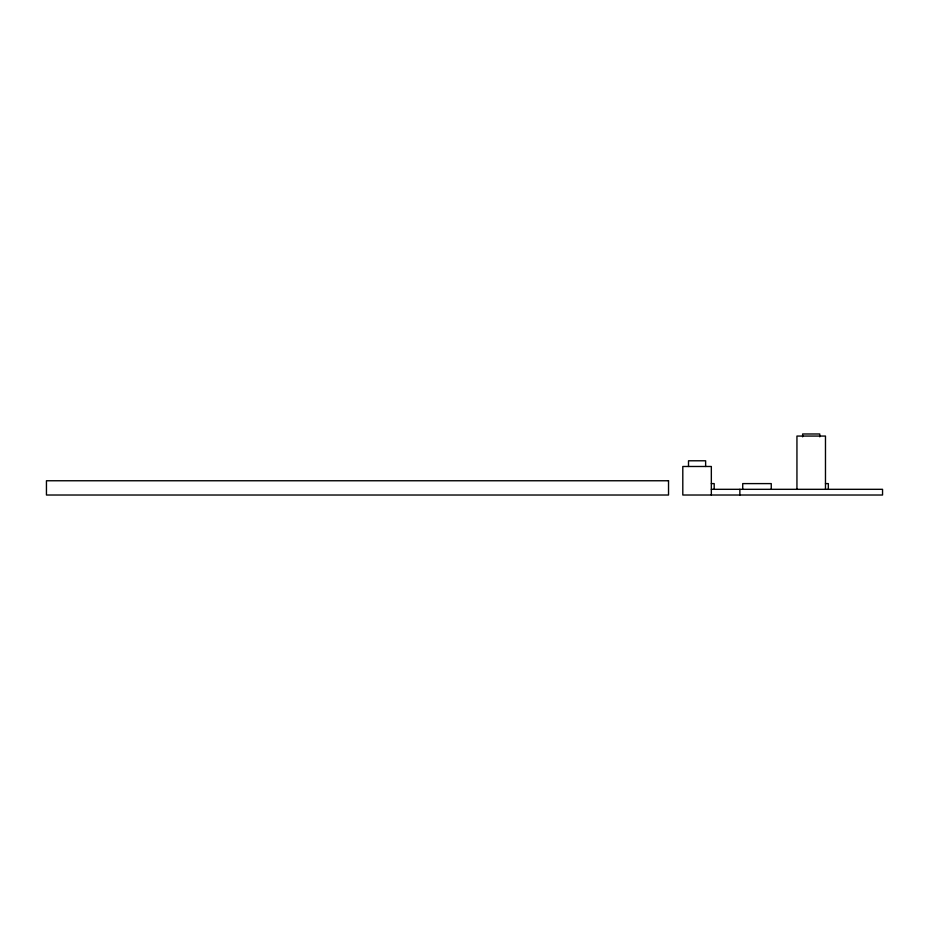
<?xml version="1.0" encoding="UTF-8"?>
<svg xmlns="http://www.w3.org/2000/svg" width="929" height="929" viewBox="0 0 929 929"><rect width="100%" height="100%" fill="white"/><g stroke="black" fill="none" stroke-linecap="round" stroke-linejoin="round"><path stroke-width="1.39" d="M711.335 483.603L714.192 483.603L714.192 489.316M825.475 483.603L828.331 483.603L828.331 489.316M711.335 489.316L882.55 489.316L882.55 495.018L682.803 495.018L682.803 466.486L711.335 466.486L711.335 495.018M825.475 489.316L825.475 436.061L796.943 436.061L796.943 489.316M819.773 436.827L819.773 433.982L802.644 433.982L802.644 436.827M771.256 489.316L771.256 483.603L742.724 483.603L742.724 489.316M739.867 489.316L739.867 495.018M705.634 466.486L705.634 460.784L688.505 460.784L688.505 466.486M668.532 480.757L46.45 480.757L46.45 495.018L668.532 495.018L668.532 480.757"/></g></svg>
